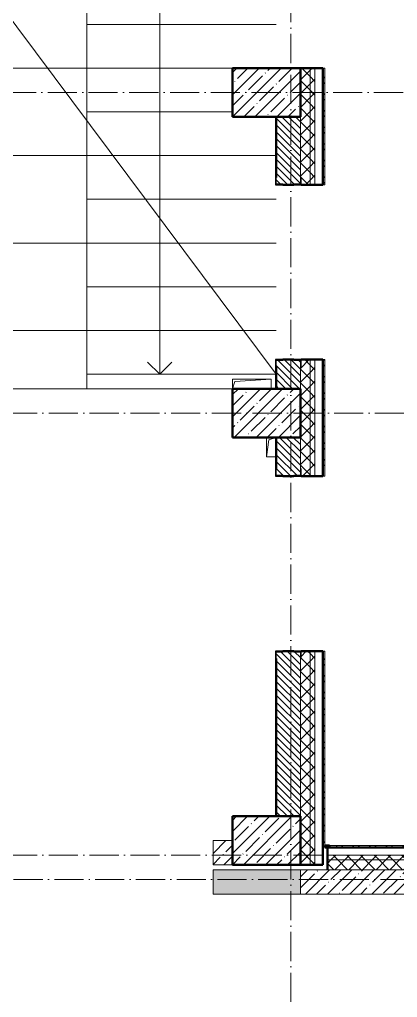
# Model space of a CAD drawing. Header units: millimetres. Extents: x -401725 to 250493, y 305116 to 802890.
# Drawn here: x 5064 to 8958, y 467182 to 477247 of the extents above; entities that cross this region are included whole.
import ezdxf

# ---------------------------------------------------------------- set-up
doc = ezdxf.new("R2010")
doc.units = ezdxf.units.MM
doc.linetypes.add('50_200_ШТРИХ_1Т_ш5_п1_п1_', pattern=[700, 500, -100, 0, -100])
for name, color, linetype, lineweight in [('A-DETL-____-OTLN-4', 7, 'Continuous', 18), ('A-FLOR-____-OTLN', 7, 'Continuous', 9), ('A-GENM-____-MCUT', 7, 'Continuous', 25), ('A-GENM-____-OTLN', 7, 'Continuous', 9), ('A-GENM-____-OTLN-1', 7, 'Continuous', 25), ('A-WALL-____-MCUT-1', 7, 'Continuous', 9), ('A-WALL-____-MCUT-2', 7, 'Continuous', 50), ('A-WALL-____-MCUT-3', 7, 'Continuous', 9), ('A-WALL-____-OTLN', 7, 'Continuous', 9), ('A-WALL-____-PATT-1', 7, 'Continuous', 9), ('A-WALL-FNSH-MCUT-1', 7, 'Continuous', 9), ('S-COLS-____-MCUT', 7, 'Continuous', 50), ('S-COLS-____-OTLN', 7, 'Continuous', 9), ('S-GRID-____-OTLN-1', 7, '50_200_ШТРИХ_1Т_ш5_п1_п1_', 9), ('S-STRS-____-OTLN-1', 7, 'Continuous', 9)]:
    doc.layers.add(name, color=color, linetype=linetype, lineweight=lineweight)
pattern_1 = [(45, (-15591.66, 459015.94), (-70.71068, 70.71068), []), (135, (-15591.66, 459015.94), (-70.71068, -70.71068), [])]
pattern_2 = [(45, (-15591.66, 459015.94), (-85.53659, 85.53659), []), (45, (-15534.64, 459015.94), (-85.53659, 85.53659), [])]
pattern_3 = [(135, (-15591.663, 459015.94), (-35.35534, -35.35534), [])]
pattern_4 = [(45, (-15591.66, 459015.94), (-114.04925, 114.04925), []), (45, (-15477.61, 459015.94), (-114.0493, 114.0493), [201.612, -40.322, 3.353, -36.97])]

# ---------------------------------------------------------------- blocks, each defined once
blk = doc.blocks.new('BSC_Колонна _Прямоугольная - 500х700-V104-АР1_План отверстий 2 этажа в осях 1-64_А-ГГ')
at = {"layer": 'S-COLS-____-OTLN'}
h = blk.add_hatch(dxfattribs=at)
h.set_pattern_fill('FP_133', color=256, style=0, pattern_type=2)
h.set_pattern_definition([(315, (-9781.04, 23200), (114.0493, 114.0493), []), (315, (-9781.04, 23085.95), (114.0493, 114.0493), [201.613, -40.323, 3.353, -36.97])])
h.paths.add_polyline_path([(-250, 350), (-250, -350), (250, -350), (250, 350)], flags=0)
at = {"layer": 'S-COLS-____-MCUT'}
for p, q in [((250, 350), (-250, 350)), ((-250, 350), (-250, -350)), ((250, -350), (250, 350)), ((-250, -350), (250, -350))]:
    blk.add_line(p, q, dxfattribs=at)
blk = doc.blocks.new('BSC_Колонна _Прямоугольная - 500х700-V106-АР1_План отверстий 2 этажа в осях 1-64_А-ГГ')
at = {"layer": 'S-COLS-____-OTLN'}
h = blk.add_hatch(dxfattribs=at)
h.set_pattern_fill('FP_135', color=256, style=0, pattern_type=2)
h.set_pattern_definition([(315, (-17481.04, 23200), (114.04925, 114.04925), []), (315, (-17481.04, 23085.95), (114.04925, 114.04925), [201.613, -40.323, 3.353, -36.97])])
h.paths.add_polyline_path([(-250, 350), (-250, -350), (250, -350), (250, 350)], flags=0)
at = {"layer": 'S-COLS-____-MCUT'}
for p, q in [((250, 350), (-250, 350)), ((-250, 350), (-250, -350)), ((250, -350), (250, 350)), ((-250, -350), (250, -350))]:
    blk.add_line(p, q, dxfattribs=at)
blk = doc.blocks.new('BSC_Колонна _Прямоугольная - 500х700-V111-АР1_План отверстий 2 этажа в осях 1-64_А-ГГ')
at = {"layer": 'S-COLS-____-OTLN'}
h = blk.add_hatch(dxfattribs=at)
h.set_pattern_fill('FP_140', color=256, style=0, pattern_type=2)
h.set_pattern_definition([(315, (-14181.04, 23200), (114.04925, 114.04925), []), (315, (-14181.04, 23085.95), (114.04925, 114.04925), [201.613, -40.323, 3.353, -36.97])])
h.paths.add_polyline_path([(-250, 350), (-250, -350), (250, -350), (250, 350)], flags=0)
at = {"layer": 'S-COLS-____-MCUT'}
for p, q in [((250, 350), (-250, 350)), ((-250, 350), (-250, -350)), ((250, -350), (250, 350)), ((-250, -350), (250, -350))]:
    blk.add_line(p, q, dxfattribs=at)
blk = doc.blocks.new('Фахверк_СКБ_Уголок - 250_2700-27497298-АР1_План отверстий 2 этажа в осях 1-64_А-ГГ')
at = {"layer": 'A-GENM-____-MCUT'}
for p, q in [((200, 181), (125, 181)), ((125, 181), (125, 106)), ((125, 106), (131, 106)), ((131, 106), (131, 175)), ((131, 175), (200, 175)), ((200, 175), (200, 181)), ((131, -6), (125, -6)), ((125, -6), (125, -81)), ((125, -81), (200, -81)), ((131, -75), (131, -6)), ((200, -75), (131, -75)), ((200, -81), (200, -75))]:
    blk.add_line(p, q, dxfattribs=at)
blk = doc.blocks.new('AR_Отверстие прямоугольное _в плите_ - AR_Отверстие прямоугольное _в плите_-30511515-АР1_План отверстий 2 этажа в осях 1-64_А-ГГ')
at = {"layer": 'A-GENM-____-OTLN'}
for p, q in [((-50, 100), (-50, -100)), ((-50, -100), (-25, 75)), ((-25, 75), (50, 100)), ((-50, -100), (50, -100))]:
    blk.add_line(p, q, dxfattribs=at)
blk = doc.blocks.new('AR_Отверстие прямоугольное _в плите_ - AR_Отверстие прямоугольное _в плите_-30511660-АР1_План отверстий 2 этажа в осях 1-64_А-ГГ')
at = {"layer": 'A-GENM-____-OTLN'}
for p, q in [((200, 50), (-200, 50)), ((-200, 50), (-200, -50)), ((-200, -50), (-175, 25)), ((-175, 25), (200, 50)), ((200, -50), (200, 50))]:
    blk.add_line(p, q, dxfattribs=at)
blk = doc.blocks.new('Стены 9 - Стены 4-31627981-АР1_План отверстий 2 этажа в осях 1-64_А-ГГ')
at = {"layer": 'A-WALL-____-MCUT-2'}
for p, q in [((23850, 9731), (23800, 9731)), ((23800, 9731), (23800, 9711)), ((23800, 9711), (23850, 9711)), ((23850, 9711), (23850, 9731))]:
    blk.add_line(p, q, dxfattribs=at)
blk = doc.blocks.new('2этаж')
at = {"layer": 'S-GRID-____-OTLN-1', "color": 251, "ltscale": 0.6, "true_color": 0x636466}
for p, q in [((7858.3, 454533.3), (7858.3, 508896.9)), ((11116.1, 476497), (-20260.4, 476497)), ((-20260.4, 473197), (11116.1, 473197)), ((-20260.4, 468647), (8278.9, 468647)), ((88482.7, 468397), (-20037.2, 468397))]:
    blk.add_line(p, q, dxfattribs=at)

msp = doc.modelspace()

# ---------------------------------------------------------------- hatches: boundary and pattern name
at = {"layer": 'A-WALL-____-PATT-1'}
h = msp.add_hatch(dxfattribs=at)
h.set_pattern_fill('FP_1', color=256, style=0, pattern_type=2)
h.set_pattern_definition(pattern_1)
h.paths.add_polyline_path([(8108.3366, 468546.983), (8108.3366, 470746.983), (8058.3366, 470746.983), (8058.3366, 468546.983)], flags=0)
h.paths.add_polyline_path([(8058.3366, 472546.983), (8108.3366, 472546.983), (8108.3366, 473746.983), (8058.3366, 473746.983), (8058.3366, 473511.7535)], flags=0)
h.paths.add_polyline_path([(8058.3366, 475546.983), (8108.3366, 475546.983), (8108.3366, 476746.983), (8058.3366, 476746.983)], flags=0)
h.paths.add_polyline_path([(8108.3366, 478546.983), (8108.3366, 479746.983), (8058.3366, 479746.983), (8058.3366, 478546.983)], flags=0)
h.paths.add_polyline_path([(8108.3366, 481546.983), (8108.3366, 482746.983), (8058.3366, 482746.983), (8058.3366, 481546.983)], flags=0)
h.paths.add_polyline_path([(8108.3366, 484546.983), (8108.3366, 485746.983), (8058.3366, 485746.983), (8058.3366, 484546.983)], flags=0)
h.paths.add_polyline_path([(8108.3366, 487546.983), (8108.3366, 488746.983), (8058.3366, 488746.983), (8058.3366, 487546.983)], flags=0)
h.paths.add_polyline_path([(8108.3366, 490546.983), (8108.3366, 491746.983), (8058.3366, 491746.983), (8058.3366, 490546.983)], flags=0)
h.paths.add_polyline_path([(8108.3366, 493546.983), (8108.3366, 494746.983), (8058.3366, 494746.983), (8058.3366, 493546.983)], flags=0)
h.paths.add_polyline_path([(8108.3366, 496546.983), (8108.3366, 497746.983), (8058.3366, 497746.983), (8058.3366, 496546.983)], flags=0)
h.paths.add_polyline_path([(8108.3366, 499546.983), (8108.3366, 500796.983), (8058.3366, 500796.983), (8058.3366, 499546.983)], flags=0)
h.paths.add_polyline_path([(8108.3366, 502596.983), (8108.3366, 506846.983), (8058.3366, 506846.983), (8058.3366, 502596.983)], flags=0)
h = msp.add_hatch(dxfattribs=at)
h.set_pattern_fill('FP_1', color=256, style=0, pattern_type=2)
h.set_pattern_definition(pattern_1)
h.paths.add_polyline_path([(8058.3366, 468546.983), (8058.3366, 470746.983), (7964.3366, 470746.983), (7964.3366, 470671.983), (7958.3366, 470671.983), (7958.3366, 468546.983)], flags=0)
h.paths.add_polyline_path([(7964.3366, 472546.983), (8058.3366, 472546.983), (8058.3366, 473746.983), (7964.3366, 473746.983), (7964.3366, 473671.983), (7958.3366, 473671.983), (7958.3366, 472621.983), (7964.3366, 472621.983), (7964.3366, 472552.983)], flags=0)
h.paths.add_polyline_path([(8058.3366, 475546.983), (8058.3366, 476746.983), (7958.3366, 476746.983), (7958.3366, 475621.983), (7964.3366, 475621.983), (7964.3366, 475546.983)], flags=0)
h.paths.add_polyline_path([(8058.3366, 478546.983), (8058.3366, 479746.983), (7964.3366, 479746.983), (7964.3366, 479671.983), (7958.3366, 479671.983), (7958.3366, 478621.983), (7964.3366, 478621.983), (7964.3366, 478546.983)], flags=0)
h.paths.add_polyline_path([(7958.3366, 481546.983), (8058.3366, 481546.983), (8058.3366, 482746.983), (7964.3366, 482746.983), (7964.3366, 482671.983), (7958.3366, 482671.983), (7958.3366, 482046.983)], flags=0)
h.paths.add_polyline_path([(7964.3366, 484546.983), (8058.3366, 484546.983), (8058.3366, 485746.983), (7958.3366, 485746.983), (7958.3366, 484621.983), (7964.3366, 484621.983), (7964.3366, 484552.983)], flags=0)
h.paths.add_polyline_path([(8058.3366, 487546.983), (8058.3366, 488746.983), (7964.3366, 488746.983), (7964.3366, 488671.983), (7958.3366, 488671.983), (7958.3366, 487621.983), (7964.3366, 487621.983), (7964.3366, 487546.983)], flags=0)
h.paths.add_polyline_path([(8058.3366, 490546.983), (8058.3366, 491746.983), (7958.3366, 491746.983), (7958.3366, 490621.983), (7964.3366, 490621.983), (7964.3366, 490546.983)], flags=0)
h.paths.add_polyline_path([(7964.3366, 493546.983), (8058.3366, 493546.983), (8058.3366, 494746.983), (7964.3366, 494746.983), (7964.3366, 494671.983), (7958.3366, 494671.983), (7958.3366, 493621.983), (7964.3366, 493621.983), (7964.3366, 493552.983)], flags=0)
h.paths.add_polyline_path([(7964.3366, 496546.983), (8058.3366, 496546.983), (8058.3366, 497746.983), (7958.3366, 497746.983), (7958.3366, 496621.983), (7964.3366, 496621.983), (7964.3366, 496552.983)], flags=0)
h.paths.add_polyline_path([(8058.3366, 499546.983), (8058.3366, 500796.983), (7964.3366, 500796.983), (7964.3366, 500721.983), (7958.3366, 500721.983), (7958.3366, 499621.983), (7964.3366, 499621.983), (7964.3366, 499546.983)], flags=0)
h.paths.add_polyline_path([(8058.3366, 502596.983), (8058.3366, 506746.983), (7958.3366, 506746.983), (7958.3366, 502596.983)], flags=0)
h = msp.add_hatch(dxfattribs=at)
h.set_pattern_fill('FP_3', color=256, style=0, pattern_type=2)
h.set_pattern_definition(pattern_2)
h.paths.add_polyline_path([(8208.3366, 468736.983), (8208.3366, 470746.983), (8188.3366, 470746.983), (8188.3366, 468736.983)], flags=0)
h.paths.add_polyline_path([(8208.3366, 472546.983), (8208.3366, 473746.983), (8188.3366, 473746.983), (8188.3366, 472546.983)], flags=0)
h.paths.add_polyline_path([(8208.3366, 475546.983), (8208.3366, 476746.983), (8188.3366, 476746.983), (8188.3366, 475546.983)], flags=0)
h.paths.add_polyline_path([(8208.3366, 478546.983), (8208.3366, 479746.983), (8188.3366, 479746.983), (8188.3366, 478546.983)], flags=0)
h.paths.add_polyline_path([(8208.3366, 481546.983), (8208.3366, 482746.983), (8188.3366, 482746.983), (8188.3366, 481546.983)], flags=0)
h.paths.add_polyline_path([(8208.3366, 484546.983), (8208.3366, 485746.983), (8188.3366, 485746.983), (8188.3366, 484546.983)], flags=0)
h.paths.add_polyline_path([(8208.3366, 487546.983), (8208.3366, 488746.983), (8188.3366, 488746.983), (8188.3366, 487546.983)], flags=0)
h.paths.add_polyline_path([(8208.3366, 490546.983), (8208.3366, 491746.983), (8188.3366, 491746.983), (8188.3366, 490546.983)], flags=0)
h.paths.add_polyline_path([(8188.3366, 493546.983), (8208.3366, 493546.983), (8208.3366, 494746.983), (8188.3366, 494746.983), (8188.3366, 494151.6094)], flags=0)
h.paths.add_polyline_path([(8208.3366, 496546.983), (8208.3366, 497746.983), (8188.3366, 497746.983), (8188.3366, 496546.983)], flags=0)
h.paths.add_polyline_path([(8208.3366, 499546.983), (8208.3366, 500566.983), (8188.3366, 500566.983), (8188.3366, 499546.983)], flags=0)
h = msp.add_hatch(dxfattribs=at)
h.set_pattern_fill('FP_6', color=256, style=0, pattern_type=2)
h.set_pattern_definition(pattern_3)
h.paths.add_polyline_path([(7958.3366, 473446.983), (7958.3366, 473740.983), (7889.3366, 473740.983), (7889.3366, 473746.983), (7777.3366, 473746.983), (7777.3366, 473740.983), (7708.3366, 473740.983), (7708.3366, 473446.983)], flags=0)
h.paths.add_polyline_path([(7889.3366, 475546.983), (7889.3366, 475552.983), (7958.3366, 475552.983), (7958.3366, 476246.983), (7708.3366, 476246.983), (7708.3366, 475552.983), (7777.3366, 475552.983), (7777.3366, 475546.983)], flags=0)
h = msp.add_hatch(dxfattribs=at)
h.set_pattern_fill('FP_6', color=256, style=0, pattern_type=2)
h.set_pattern_definition(pattern_3)
h.paths.add_polyline_path([(7708.3366, 469046.983), (7958.3366, 469046.983), (7957.4543, 470740.983), (7889.3366, 470740.983), (7889.3366, 470746.983), (7777.3366, 470746.983), (7777.3366, 470740.983), (7708.3366, 470740.983), (7708.3366, 470071.7775)], flags=0)
h.paths.add_polyline_path([(7889.3366, 472546.983), (7889.3366, 472552.983), (7958.3366, 472552.983), (7958.3366, 472946.983), (7708.3366, 472946.983), (7708.3366, 472552.983), (7777.3366, 472552.983), (7777.3366, 472546.983)], flags=0)
h = msp.add_hatch(dxfattribs=at)
h.set_pattern_fill('FP_25', color=256, style=0, pattern_type=2)
h.set_pattern_definition(pattern_4)
h.paths.add_polyline_path([(7258.3366, 468546.983), (7258.3366, 468796.983), (7058.3366, 468796.983), (7058.3366, 468546.983)], flags=0)
h.paths.add_polyline_path([(4958.3366, 468546.983), (4958.3366, 468796.983), (-2691.6634, 468796.983), (-2691.6634, 468546.983), (2069.2899, 468546.983)], flags=0)
h.paths.add_polyline_path([(-5000.5672, 468546.983), (-4791.6634, 468546.983), (-4791.6634, 468796.983), (-5491.6634, 468796.983), (-5491.6634, 468546.983)], flags=0)
h = msp.add_hatch(dxfattribs=at)
h.set_pattern_fill('FP_3', color=256, style=0, pattern_type=2)
h.set_pattern_definition(pattern_2)
h.paths.add_polyline_path([(22723.3366, 468726.983), (22723.3366, 468746.983), (22208.3366, 468746.983), (22208.3366, 468726.983)], flags=0)
h.paths.add_polyline_path([(20408.3366, 468726.983), (20408.3366, 468746.983), (19208.3366, 468746.983), (19208.3366, 468726.983), (19743.9328, 468726.983)], flags=0)
h.paths.add_polyline_path([(11408.3366, 468726.983), (11408.3366, 468746.983), (8258.3366, 468746.983), (8258.3366, 468726.983), (9139.1471, 468726.983)], flags=0)
h = msp.add_hatch(dxfattribs=at)
h.set_pattern_fill('FP_1', color=256, style=0, pattern_type=2)
h.set_pattern_definition(pattern_1)
h.paths.add_polyline_path([(58758.3366, 468596.983), (58758.3366, 468646.983), (52408.3366, 468646.983), (52408.3366, 468596.983), (58628.1471, 468596.983)], flags=0)
h.paths.add_polyline_path([(49790.8257, 468596.983), (50608.3366, 468596.983), (50608.3366, 468646.983), (49408.3366, 468646.983), (49408.3366, 468596.983)], flags=0)
h.paths.add_polyline_path([(47608.3366, 468596.983), (47608.3366, 468646.983), (46408.3366, 468646.983), (46408.3366, 468596.983), (47139.6293, 468596.983)], flags=0)
h.paths.add_polyline_path([(44608.3366, 468596.983), (44608.3366, 468646.983), (43408.3366, 468646.983), (43408.3366, 468596.983), (44488.4328, 468596.983)], flags=0)
h.paths.add_polyline_path([(41608.3366, 468596.983), (41608.3366, 468646.983), (40408.3366, 468646.983), (40408.3366, 468596.983), (40953.5042, 468596.983)], flags=0)
h.paths.add_polyline_path([(37408.3366, 468596.983), (38608.3366, 468596.983), (38608.3366, 468646.983), (37408.3366, 468646.983)], flags=0)
h.paths.add_polyline_path([(34408.3366, 468596.983), (35608.3366, 468596.983), (35608.3366, 468646.983), (34408.3366, 468646.983)], flags=0)
h.paths.add_polyline_path([(32116.1828, 468596.983), (32608.3366, 468596.983), (32608.3366, 468646.983), (31408.3366, 468646.983), (31408.3366, 468596.983)], flags=0)
h.paths.add_polyline_path([(29608.3366, 468596.983), (29608.3366, 468646.983), (28408.3366, 468646.983), (28408.3366, 468596.983), (28581.2542, 468596.983)], flags=0)
h.paths.add_polyline_path([(26608.3366, 468596.983), (26608.3366, 468646.983), (25408.3366, 468646.983), (25408.3366, 468596.983), (25930.0578, 468596.983)], flags=0)
h.paths.add_polyline_path([(22208.3366, 468596.983), (23608.3366, 468596.983), (23608.3366, 468646.983), (22208.3366, 468646.983)], flags=0)
h.paths.add_polyline_path([(20408.3366, 468596.983), (20408.3366, 468646.983), (19208.3366, 468646.983), (19208.3366, 468596.983), (19743.9328, 468596.983)], flags=0)
h.paths.add_polyline_path([(11408.3366, 468596.983), (11408.3366, 468646.983), (8238.3366, 468646.983), (8238.3366, 468596.983), (9139.1471, 468596.983)], flags=0)
h = msp.add_hatch(dxfattribs=at)
h.set_pattern_fill('FP_1', color=256, style=0, pattern_type=2)
h.set_pattern_definition(pattern_1)
h.paths.add_polyline_path([(58758.3366, 468496.983), (58758.3366, 468596.983), (52408.3366, 468596.983), (52408.3366, 468502.983), (52483.3366, 468502.983), (52483.3366, 468496.983), (58628.1471, 468496.983)], flags=0)
h.paths.add_polyline_path([(49790.8257, 468496.983), (50533.3366, 468496.983), (50533.3366, 468502.983), (50608.3366, 468502.983), (50608.3366, 468596.983), (49408.3366, 468596.983), (49408.3366, 468502.983), (49483.3366, 468502.983), (49483.3366, 468496.983)], flags=0)
h.paths.add_polyline_path([(47533.3366, 468496.983), (47533.3366, 468502.983), (47608.3366, 468502.983), (47608.3366, 468596.983), (46408.3366, 468596.983), (46408.3366, 468502.983), (46483.3366, 468502.983), (46483.3366, 468496.983), (47258.3366, 468496.983)], flags=0)
h.paths.add_polyline_path([(43758.3366, 468496.983), (44533.3366, 468496.983), (44533.3366, 468502.983), (44608.3366, 468502.983), (44608.3366, 468596.983), (43408.3366, 468596.983), (43408.3366, 468502.983), (43483.3366, 468502.983), (43483.3366, 468496.983), (43604.7007, 468496.983)], flags=0)
h.paths.add_polyline_path([(40953.5042, 468496.983), (41533.3366, 468496.983), (41533.3366, 468502.983), (41608.3366, 468502.983), (41608.3366, 468596.983), (40408.3366, 468596.983), (40408.3366, 468502.983), (40483.3366, 468502.983), (40483.3366, 468496.983)], flags=0)
h.paths.add_polyline_path([(38258.3366, 468496.983), (38533.3366, 468496.983), (38533.3366, 468502.983), (38608.3366, 468502.983), (38608.3366, 468596.983), (37408.3366, 468596.983), (37408.3366, 468502.983), (37483.3366, 468502.983), (37483.3366, 468496.983), (37758.3366, 468496.983)], flags=0)
h.paths.add_polyline_path([(35258.3366, 468496.983), (35533.3366, 468496.983), (35533.3366, 468502.983), (35608.3366, 468502.983), (35608.3366, 468596.983), (34408.3366, 468596.983), (34408.3366, 468502.983), (34483.3366, 468502.983), (34483.3366, 468496.983), (34767.3792, 468496.983)], flags=0)
h.paths.add_polyline_path([(32533.3366, 468496.983), (32533.3366, 468502.983), (32608.3366, 468502.983), (32608.3366, 468596.983), (31408.3366, 468596.983), (31408.3366, 468502.983), (31483.3366, 468502.983), (31483.3366, 468496.983), (32116.1828, 468496.983)], flags=0)
h.paths.add_polyline_path([(29533.3366, 468496.983), (29533.3366, 468502.983), (29608.3366, 468502.983), (29608.3366, 468596.983), (28408.3366, 468596.983), (28408.3366, 468502.983), (28483.3366, 468502.983), (28483.3366, 468496.983), (29258.3366, 468496.983)], flags=0)
h.paths.add_polyline_path([(25483.3366, 468496.983), (26533.3366, 468496.983), (26533.3366, 468502.983), (26608.3366, 468502.983), (26608.3366, 468596.983), (25408.3366, 468596.983), (25408.3366, 468502.983), (25483.3366, 468502.983)], flags=0)
h.paths.add_polyline_path([(23258.3366, 468496.983), (23533.3366, 468496.983), (23533.3366, 468502.983), (23608.3366, 468502.983), (23608.3366, 468596.983), (22208.3366, 468596.983), (22208.3366, 468496.983), (22708.3366, 468496.983)], flags=0)
h.paths.add_polyline_path([(19743.9328, 468496.983), (20333.3366, 468496.983), (20333.3366, 468502.983), (20408.3366, 468502.983), (20408.3366, 468596.983), (19208.3366, 468596.983), (19208.3366, 468496.983), (19708.3366, 468496.983)], flags=0)
h.paths.add_polyline_path([(11333.3366, 468496.983), (11333.3366, 468502.983), (11408.3366, 468502.983), (11408.3366, 468596.983), (8238.3366, 468596.983), (8238.3366, 468496.983), (10708.3366, 468496.983)], flags=0)
h = msp.add_hatch(dxfattribs=at)
h.set_pattern_fill('FP_25', color=256, style=0, pattern_type=2)
h.set_pattern_definition(pattern_4)
h.paths.add_polyline_path([(7058.3366, 468246.983), (7958.3366, 468246.983), (7958.3366, 468496.983), (7058.3366, 468496.983)], flags=0)
h.paths.add_polyline_path([(4958.3366, 468246.983), (4958.3366, 468496.983), (-2691.6634, 468496.983), (-2691.6634, 468246.983), (2069.2899, 468246.983)], flags=0)
h.paths.add_polyline_path([(-4791.6634, 468246.983), (-4791.6634, 468496.983), (-5991.6634, 468496.983), (-5991.6634, 468246.983), (-5000.5672, 468246.983)], flags=0)
h.paths.add_polyline_path([(-10302.9601, 468246.983), (-9991.6634, 468246.983), (-9991.6634, 468496.983), (-17541.6634, 468496.983), (-17541.6634, 468246.983), (-12070.4244, 468246.983)], flags=0)
h = msp.add_hatch(dxfattribs=at)
h.set_pattern_fill('FP_25', color=256, style=0, pattern_type=2)
h.set_pattern_definition(pattern_4)
h.paths.add_polyline_path([(10208.3366, 468246.983), (10208.3366, 468496.983), (7958.3366, 468496.983), (7958.3366, 468246.983), (9139.1471, 468246.983)], flags=0)

# ---------------------------------------------------------------- linework, layer by layer
at = {"layer": 'A-DETL-____-OTLN-4'}
msp.add_line((7708.3366, 473596.983), (-1141.6634, 485430.5057), dxfattribs=at)
at = {"layer": 'A-FLOR-____-OTLN'}
msp.add_line((7258.3366, 473446.983), (5758.3366, 473446.983), dxfattribs=at)
at = {"layer": 'A-WALL-____-MCUT-1'}
for p, q in [((7258.3366, 468796.983), (7058.3366, 468796.983)), ((7058.3366, 468796.983), (7058.3366, 468546.983)), ((7058.3366, 468546.983), (7258.3366, 468546.983)), ((7058.3366, 468496.983), (7058.3366, 468246.983)), ((10208.3366, 468496.983), (7058.3366, 468496.983)), ((7958.3366, 468246.983), (7958.3366, 468496.983)), ((7058.3366, 468246.983), (10208.3366, 468246.983))]:
    msp.add_line(p, q, dxfattribs=at)
at = {"layer": 'A-WALL-____-MCUT-2'}
for p, q in [((8188.3366, 476746.983), (7958.3366, 476746.983)), ((8188.3366, 475546.983), (8188.3366, 476746.983)), ((7708.3366, 476246.983), (7708.3366, 475621.983)), ((7777.3366, 475546.983), (7889.3366, 475546.983)), ((7964.3366, 475546.983), (8188.3366, 475546.983)), ((7889.3366, 473746.983), (7777.3366, 473746.983)), ((8188.3366, 473746.983), (7964.3366, 473746.983)), ((8188.3366, 472546.983), (8188.3366, 473746.983)), ((7708.3366, 473671.983), (7708.3366, 473446.983)), ((7708.3366, 472946.983), (7708.3366, 472621.983)), ((7777.3366, 472546.983), (7889.3366, 472546.983)), ((7964.3366, 472546.983), (8188.3366, 472546.983)), ((7889.3366, 470746.983), (7777.3366, 470746.983)), ((8188.3366, 470746.983), (7964.3366, 470746.983)), ((8188.3366, 468546.983), (8188.3366, 470746.983)), ((7708.3366, 470671.983), (7708.3366, 469046.983)), ((11408.3366, 468726.983), (8238.3366, 468726.983)), ((8238.3366, 468726.983), (8238.3366, 468496.983)), ((7958.3366, 468546.983), (8188.3366, 468546.983))]:
    msp.add_line(p, q, dxfattribs=at)
at = {"layer": 'A-WALL-____-MCUT-3'}
for p, q in [((8058.3366, 475546.983), (8058.3366, 476746.983)), ((8108.3366, 475546.983), (8108.3366, 476746.983)), ((7958.3366, 476246.983), (7958.3366, 475621.983)), ((8058.3366, 472546.983), (8058.3366, 473746.983)), ((8108.3366, 472546.983), (8108.3366, 473746.983)), ((7958.3366, 473671.983), (7958.3366, 473446.983)), ((7958.3366, 472946.983), (7958.3366, 472621.983)), ((8058.3366, 468546.983), (8058.3366, 470746.983)), ((8108.3366, 468546.983), (8108.3366, 470746.983)), ((7958.3366, 470671.983), (7958.3366, 469046.983)), ((11408.3366, 468646.983), (8238.3366, 468646.983)), ((11408.3366, 468596.983), (8238.3366, 468596.983))]:
    msp.add_line(p, q, dxfattribs=at)
at = {"layer": 'A-WALL-FNSH-MCUT-1'}
for p, q in [((8208.3366, 476746.983), (8188.3366, 476746.983)), ((8208.3366, 475546.983), (8208.3366, 476746.983)), ((8188.3366, 475546.983), (8208.3366, 475546.983)), ((8208.3366, 473746.983), (8188.3366, 473746.983)), ((8208.3366, 472546.983), (8208.3366, 473746.983)), ((8188.3366, 472546.983), (8208.3366, 472546.983)), ((8208.3366, 470746.983), (8188.3366, 470746.983)), ((8208.3366, 468736.983), (8208.3366, 470746.983)), ((8188.3366, 468736.983), (8208.3366, 468736.983)), ((11408.3366, 468746.983), (8258.3366, 468746.983)), ((8258.3366, 468746.983), (8258.3366, 468726.983))]:
    msp.add_line(p, q, dxfattribs=at)
at = {"layer": 'S-STRS-____-OTLN-1'}
for p, q in [((5758.3366, 477646.983), (5758.3366, 476746.983)), ((6508.3366, 477646.983), (6508.3366, 477196.983)), ((5758.3366, 477196.983), (5758.3366, 476746.983)), ((7708.3366, 477196.983), (5758.3366, 477196.983)), ((7708.3366, 477196.983), (5758.3366, 477196.983)), ((6508.3366, 477196.983), (6508.3366, 476746.983)), ((5758.3366, 476746.983), (-1141.6634, 476746.983)), ((5758.3366, 476746.983), (-1141.6634, 476746.983)), ((7258.3366, 476746.983), (5758.3366, 476746.983)), ((7258.3366, 476746.983), (5758.3366, 476746.983)), ((5758.3366, 476746.983), (5758.3366, 475846.983)), ((6508.3366, 476746.983), (6508.3366, 476296.983)), ((5758.3366, 476296.983), (5758.3366, 475846.983)), ((7258.3366, 476296.983), (5758.3366, 476296.983)), ((7258.3366, 476296.983), (5758.3366, 476296.983)), ((6508.3366, 476296.983), (6508.3366, 475846.983)), ((5758.3366, 475846.983), (-1841.6634, 475846.983)), ((5758.3366, 475846.983), (-1841.6634, 475846.983)), ((7708.3366, 475846.983), (5758.3366, 475846.983)), ((7708.3366, 475846.983), (5758.3366, 475846.983)), ((5758.3366, 475846.983), (5758.3366, 474946.983)), ((6508.3366, 475846.983), (6508.3366, 475396.983)), ((5758.3366, 475396.983), (5758.3366, 474946.983)), ((7708.3366, 475396.983), (5758.3366, 475396.983)), ((7708.3366, 475396.983), (5758.3366, 475396.983)), ((6508.3366, 475396.983), (6508.3366, 474946.983)), ((5758.3366, 474946.983), (-1841.6634, 474946.983)), ((5758.3366, 474946.983), (-1841.6634, 474946.983)), ((7708.3366, 474946.983), (5758.3366, 474946.983)), ((7708.3366, 474946.983), (5758.3366, 474946.983)), ((5758.3366, 474946.983), (5758.3366, 474046.983)), ((6508.3366, 474946.983), (6508.3366, 474496.983)), ((5758.3366, 474496.983), (5758.3366, 474046.983)), ((7708.3366, 474496.983), (5758.3366, 474496.983)), ((7708.3366, 474496.983), (5758.3366, 474496.983)), ((6508.3366, 474496.983), (6508.3366, 474046.983)), ((5758.3366, 474046.983), (-1841.6634, 474046.983)), ((5758.3366, 474046.983), (-1841.6634, 474046.983)), ((7708.3366, 474046.983), (5758.3366, 474046.983)), ((7708.3366, 474046.983), (5758.3366, 474046.983)), ((5758.3366, 474046.983), (5758.3366, 473446.983)), ((6508.3366, 474046.983), (6508.3366, 473596.983)), ((6508.3366, 473596.983), (6383.3366, 473721.983)), ((6508.3366, 473596.983), (6633.3366, 473721.983)), ((7708.3366, 473596.983), (5758.3366, 473596.983)), ((5758.3366, 473446.983), (4758.3366, 473446.983))]:
    msp.add_line(p, q, dxfattribs=at)

# ---------------------------------------------------------------- block references
at = {"color": 18, "true_color": 0x000000}
msp.add_blockref('2этаж', (0, 0), dxfattribs=at)
at = {"layer": 'A-GENM-____-OTLN'}
for name, p in [('AR_Отверстие прямоугольное _в плите_ - AR_Отверстие прямоугольное _в плите_-30511660-АР1_План отверстий 2 этажа в осях 1-64_А-ГГ', (7458.3366, 473496.983)), ('AR_Отверстие прямоугольное _в плите_ - AR_Отверстие прямоугольное _в плите_-30511515-АР1_План отверстий 2 этажа в осях 1-64_А-ГГ', (7658.3366, 472846.983))]:
    msp.add_blockref(name, p, dxfattribs=at)
at = {"layer": 'A-GENM-____-OTLN-1'}
for p, rotation in [((7883.3366, 475421.983), 89.99999999999991), ((7783.3366, 473871.983), 269.9999999999999), ((7883.3366, 472421.983), 89.99999999999991), ((7783.3366, 470871.983), 269.9999999999999)]:
    msp.add_blockref('Фахверк_СКБ_Уголок - 250_2700-27497298-АР1_План отверстий 2 этажа в осях 1-64_А-ГГ', p, dxfattribs=dict(at, rotation=rotation))
at = {"layer": 'A-WALL-____-OTLN'}
msp.add_blockref('Стены 9 - Стены 4-31627981-АР1_План отверстий 2 этажа в осях 1-64_А-ГГ', (-15591.6634, 459015.941), dxfattribs=at)
at = {"layer": 'S-COLS-____-OTLN', "rotation": 89.9999999999999}
for name, p in [('BSC_Колонна _Прямоугольная - 500х700-V106-АР1_План отверстий 2 этажа в осях 1-64_А-ГГ', (7608.3366, 476496.983)), ('BSC_Колонна _Прямоугольная - 500х700-V111-АР1_План отверстий 2 этажа в осях 1-64_А-ГГ', (7608.3366, 473196.983)), ('BSC_Колонна _Прямоугольная - 500х700-V104-АР1_План отверстий 2 этажа в осях 1-64_А-ГГ', (7608.3366, 468796.983))]:
    msp.add_blockref(name, p, dxfattribs=at)

doc.saveas('drawing.dxf')
